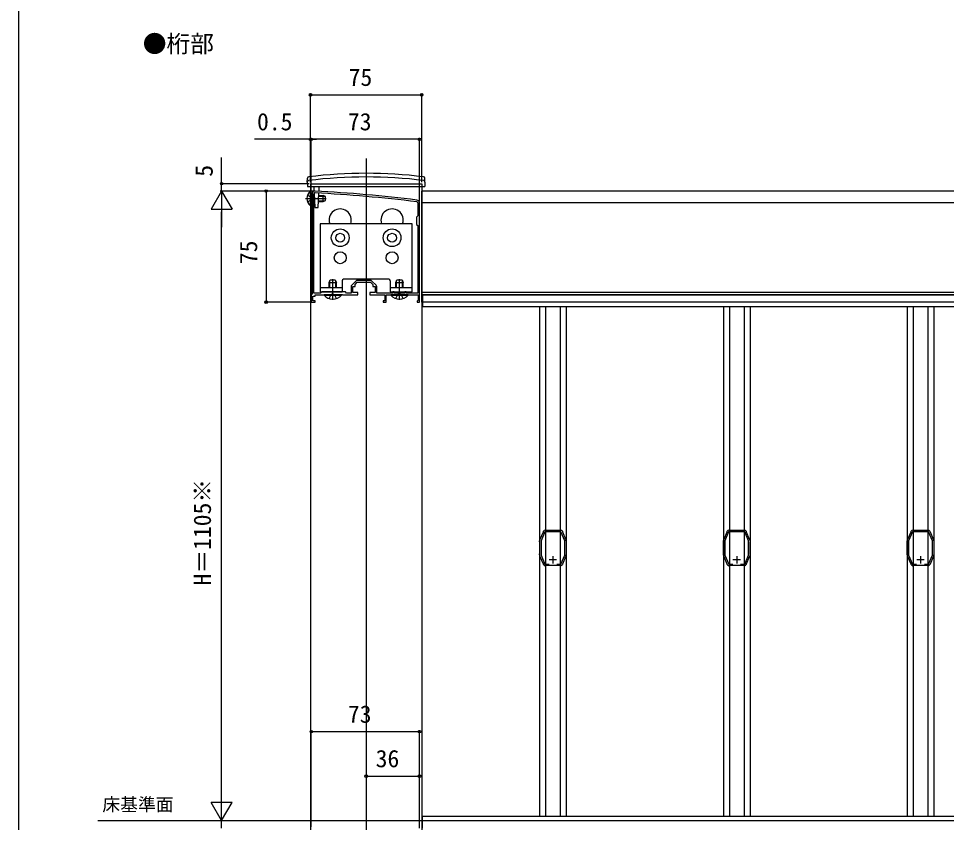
# Model space of a CAD drawing. Units: millimetres, scale not verified. Extents: x -700 to 700, y -1043 to 1037.
# Drawn here: x -700 to -74, y -552 to -10 of the extents above; entities that cross this region are included whole.
import ezdxf
from ezdxf.enums import TextEntityAlignment as Align

# ---------------------------------------------------------------- set-up
doc = ezdxf.new("R2010")
doc.units = ezdxf.units.MM
doc.header["$LTSCALE"] = 6
for name, color, linetype in [('0-1_USER1', 3, 'Continuous'), ('0-2_YKK_11', 7, 'Continuous'), ('0-3_YKK_11E', 7, 'Continuous'), ('0-4_YKK_12', 2, 'Continuous'), ('0-5_YKK_13', 4, 'Continuous'), ('0-6_YKK_D', 6, 'Continuous'), ('0-7_YKK_ZWAK', 7, 'Continuous')]:
    doc.layers.add(name, color=color, linetype=linetype)
doc.styles.add('ＭＳ ゴシック', font='')
doc.styles.get('ＭＳ ゴシック').set_extended_font_data('MS Gothic')

msp = doc.modelspace()

# ---------------------------------------------------------------- linework, layer by layer
at = {"layer": '0-2_YKK_11'}
for p, q in [((-500.8, -195), (-500.8, -128.2)), ((-472.436, -186.939), (-475.261, -189.764)), ((-462.624, -186.5), (-471.376, -186.5)), ((-458.739, -189.764), (-461.564, -186.939))]:
    msp.add_line(p, q, dxfattribs=at)
for points in [[(-502, -128.2), (-502, -195.7), (-502.5, -196.2), (-502.5, -201.2), (-500, -201.2), (-500, -200.2), (-501.5, -200.2), (-501.5, -197.2), (-500, -197.2), (-500, -196.2), (-493.458, -196.2), (-493.275, -196.08), (-492.725, -196.08), (-492.542, -196.2), (-488.458, -196.2), (-488.275, -196.08), (-487.725, -196.08), (-487.542, -196.2), (-482.458, -196.2), (-482.275, -196.08), (-481.725, -196.08), (-481.542, -196.2), (-471, -196.2), (-471, -194.7), (-474.5, -194.7), (-474.5, -190.7), (-473, -190.7), (-473, -189.2), (-471.5, -187.7), (-467.458, -187.7), (-467.275, -187.58), (-466.725, -187.58), (-466.542, -187.7), (-462.5, -187.7), (-461, -189.2), (-461, -190.7), (-459.5, -190.7), (-459.5, -194.7), (-463, -194.7), (-463, -196.2)], [(-463, -196.2), (-453, -196.2), (-453, -200.2), (-454, -200.2), (-454, -201.2), (-452, -201.2), (-452, -196.2), (-443.458, -196.2), (-443.275, -196.08), (-442.725, -196.08), (-442.542, -196.2), (-430.5, -196.2), (-430.5, -199.908), (-430.75, -200.204), (-431, -200.5), (-431, -201.2), (-429.5, -201.2), (-429.5, -134.2)], [(-430.7, -134.2), (-430.7, -142.9), (-431.5, -143.7), (-431.5, -148.7), (-430.7, -149.5), (-430.7, -195), (-438.6, -195), (-438.6, -194.2), (-439.5, -194.2), (-439.5, -195), (-446.5, -195), (-446.5, -194.2), (-447.4, -194.2), (-447.4, -195), (-458.3, -195), (-458.3, -190.824)], [(-475.7, -190.824), (-475.7, -195), (-478.7, -195), (-479.5, -194.2), (-495.5, -194.2), (-496.3, -195), (-500.8, -195)]]:
    msp.add_lwpolyline(points, dxfattribs=at)
for centre, radius, start, end in [((-500, -128.2), 2, 86.9684, 180.00001), ((-500, -128.2), 0.8, 86.96839, 180.00001), ((-552.781, -1124.799), 998.796, 83.01993, 86.96841), ((-552.781, -1124.799), 999.996, 83.01993, 86.96841), ((-431.5, -134.2), 0.8, 0.00001, 83.01993), ((-431.5, -134.2), 2, 0.00001, 83.01993), ((-471.376, -188), 1.5, 90.00002, 135.00001), ((-462.624, -188), 1.5, 44.99999, 89.99998), ((-474.2, -190.824), 1.5, 134.99999, 179.99998), ((-459.8, -190.824), 1.5, 0.00002, 45.00001)]:
    msp.add_arc(centre, radius, start, end, dxfattribs=at)
at = {"layer": '0-3_YKK_11E'}
for p, q in [((-337, -375.1), (-342, -375.1)), ((-339.5, -372.6), (-339.5, -377.6)), ((-213, -375.1), (-218, -375.1)), ((-215.5, -372.6), (-215.5, -377.6)), ((-89, -375.1), (-94, -375.1)), ((-91.5, -372.6), (-91.5, -377.6))]:
    msp.add_line(p, q, dxfattribs=at)
for points in [[(-348.383, -361.801), (-348.183, -361.324), (-348.085, -361.221), (-347.988, -361.119), (-345.909, -356.175), (-345.903, -356.038), (-345.888, -355.883)], [(-336.91, -378.1), (-334.098, -378.1), (-331.5, -371.918), (-331.5, -362.282), (-334.056, -356.2), (-344.944, -356.2), (-347.5, -362.281), (-347.5, -371.918), (-344.902, -378.1), (-342.09, -378.1)], [(-344.72, -355.108), (-344.572, -355.153), (-344.443, -355.2)], [(-344.443, -355.2), (-334.557, -355.2), (-334.429, -355.153), (-334.28, -355.108)], [(-333.113, -355.883), (-333.097, -356.038), (-333.091, -356.175), (-331.012, -361.119), (-330.915, -361.221), (-330.817, -361.324), (-330.617, -361.801)], [(-224.383, -361.801), (-224.183, -361.324), (-224.085, -361.221), (-223.988, -361.119), (-221.909, -356.175), (-221.903, -356.038), (-221.888, -355.883)], [(-212.91, -378.1), (-210.098, -378.1), (-207.5, -371.918), (-207.5, -362.282), (-210.056, -356.2), (-220.944, -356.2), (-223.5, -362.281), (-223.5, -371.918), (-220.902, -378.1), (-218.09, -378.1)], [(-220.72, -355.108), (-220.572, -355.153), (-220.443, -355.2)], [(-220.443, -355.2), (-210.557, -355.2), (-210.429, -355.153), (-210.28, -355.108)], [(-209.113, -355.883), (-209.097, -356.038), (-209.091, -356.175), (-207.012, -361.119), (-206.915, -361.221), (-206.817, -361.324), (-206.617, -361.801)], [(-100.383, -361.801), (-100.183, -361.324), (-100.085, -361.221), (-99.988, -361.119), (-97.909, -356.175), (-97.903, -356.038), (-97.888, -355.883)], [(-88.91, -378.1), (-86.098, -378.1), (-83.5, -371.918), (-83.5, -362.282), (-86.056, -356.2), (-96.944, -356.2), (-99.5, -362.281), (-99.5, -371.918), (-96.902, -378.1), (-94.09, -378.1)], [(-96.72, -355.108), (-96.572, -355.153), (-96.443, -355.2)], [(-96.443, -355.2), (-86.557, -355.2), (-86.429, -355.153), (-86.28, -355.108)], [(-85.113, -355.883), (-85.097, -356.038), (-85.091, -356.175), (-83.012, -361.119), (-82.915, -361.221), (-82.817, -361.324), (-82.617, -361.801)], [(-348.5, -371.818), (-348.5, -371.3), (-348.45, -371.168), (-348.4, -371.035), (-348.4, -363.165), (-348.45, -363.032), (-348.5, -362.9), (-348.5, -362.382)], [(-330.5, -362.382), (-330.5, -362.9), (-330.55, -363.032), (-330.6, -363.165), (-330.6, -371.035), (-330.55, -371.168), (-330.5, -371.3), (-330.5, -371.818)], [(-224.5, -371.818), (-224.5, -371.3), (-224.45, -371.168), (-224.4, -371.035), (-224.4, -363.165), (-224.45, -363.032), (-224.5, -362.9), (-224.5, -362.382)], [(-206.5, -362.382), (-206.5, -362.9), (-206.55, -363.032), (-206.6, -363.165), (-206.6, -371.035), (-206.55, -371.168), (-206.5, -371.3), (-206.5, -371.818)], [(-100.5, -371.818), (-100.5, -371.3), (-100.45, -371.168), (-100.4, -371.035), (-100.4, -363.165), (-100.45, -363.032), (-100.5, -362.9), (-100.5, -362.382)], [(-82.5, -362.382), (-82.5, -362.9), (-82.55, -363.032), (-82.6, -363.165), (-82.6, -371.035), (-82.55, -371.168), (-82.5, -371.3), (-82.5, -371.818)], [(-345.888, -378.317), (-345.903, -378.162), (-345.909, -378.025), (-347.988, -373.081), (-348.085, -372.979), (-348.183, -372.876), (-348.383, -372.399)], [(-330.617, -372.399), (-330.817, -372.876), (-330.915, -372.979), (-331.012, -373.081), (-333.091, -378.025), (-333.097, -378.162), (-333.112, -378.317)], [(-221.888, -378.317), (-221.903, -378.162), (-221.909, -378.025), (-223.988, -373.081), (-224.085, -372.979), (-224.183, -372.876), (-224.383, -372.399)], [(-206.617, -372.399), (-206.817, -372.876), (-206.915, -372.979), (-207.012, -373.081), (-209.091, -378.025), (-209.097, -378.162), (-209.112, -378.317)], [(-97.888, -378.317), (-97.903, -378.162), (-97.909, -378.025), (-99.988, -373.081), (-100.085, -372.979), (-100.183, -372.876), (-100.383, -372.399)], [(-82.617, -372.399), (-82.817, -372.876), (-82.915, -372.979), (-83.012, -373.081), (-85.091, -378.025), (-85.097, -378.162), (-85.112, -378.317)], [(-334.28, -379.093), (-334.429, -379.047), (-334.557, -379), (-344.443, -379), (-344.571, -379.047), (-344.72, -379.093)], [(-210.28, -379.093), (-210.429, -379.047), (-210.557, -379), (-220.443, -379), (-220.571, -379.047), (-220.72, -379.093)], [(-86.28, -379.093), (-86.429, -379.047), (-86.557, -379), (-96.443, -379), (-96.571, -379.047), (-96.72, -379.093)]]:
    msp.add_lwpolyline(points, dxfattribs=at)
for centre, start, end in [((-344.57, -356.6), 95.73925, 151.44438), ((-334.43, -356.6), 28.55565, 84.26079), ((-220.57, -356.6), 95.73925, 151.44438), ((-210.43, -356.6), 28.55565, 84.26079), ((-96.57, -356.6), 95.73925, 151.44438), ((-86.43, -356.6), 28.55565, 84.26079), ((-347, -362.382), 157.21255, 180.00006), ((-332, -362.382), 359.99998, 22.78771), ((-223, -362.382), 157.21255, 180.00006), ((-208, -362.382), 359.99998, 22.78771), ((-99, -362.382), 157.21255, 180.00006), ((-84, -362.382), 359.99998, 22.78771), ((-347, -371.818), 180, 202.78773), ((-332, -371.818), 337.21234, 0.00008), ((-223, -371.818), 180, 202.78773), ((-208, -371.818), 337.21234, 0.00008), ((-99, -371.818), 180, 202.78773), ((-84, -371.818), 337.21234, 0.00008), ((-344.57, -377.6), 208.55592, 264.26083), ((-334.43, -377.6), 275.73914, 331.44347), ((-220.57, -377.6), 208.55592, 264.26083), ((-210.43, -377.6), 275.73914, 331.44347), ((-96.57, -377.6), 208.55592, 264.26083), ((-86.43, -377.6), 275.73914, 331.44347)]:
    msp.add_arc(centre, 1.5, start, end, dxfattribs=at)
at = {"layer": '0-4_YKK_12'}
for p, q in [((-465.5, -104.2), (-465.5, -951.2)), ((-503, -121.2), (-503, -123.2)), ((-503, -121.2), (-428, -121.2)), ((-503, -123.2), (-503, -951.2)), ((-428, -121.2), (-428, -123.2)), ((-428, -123.2), (-428, -562.2)), ((-428, -201.203), (-428, -126.203)), ((497, -126.203), (-428, -126.203)), ((497, -134.203), (-428, -134.203)), ((497, -194.703), (-428, -194.703)), ((497, -196.203), (-428, -196.203)), ((-427.5, -196.2), (-17, -196.2)), ((497, -201.203), (-428, -201.203)), ((-427.5, -204.2), (-17, -204.2)), ((-348.5, -204.2), (-348.5, -548.2)), ((-344.443, -204.2), (-344.443, -548.2)), ((-334.557, -204.2), (-334.557, -548.2)), ((-330.5, -204.2), (-330.5, -548.2)), ((-224.5, -204.2), (-224.5, -548.2)), ((-220.443, -204.2), (-220.443, -548.2)), ((-210.557, -204.2), (-210.557, -548.2)), ((-206.5, -204.2), (-206.5, -548.2)), ((-100.5, -204.2), (-100.5, -548.2)), ((-96.443, -204.2), (-96.443, -548.2)), ((-86.557, -204.2), (-86.557, -548.2)), ((-82.5, -204.2), (-82.5, -548.2)), ((-427.5, -548.2), (19, -548.2)), ((-427.5, -556.2), (-427.5, -548.2)), ((-646.596, -551.2), (532, -551.2))]:
    msp.add_line(p, q, dxfattribs=at)
msp.add_lwpolyline([(-427.5, -196.2), (-427.5, -201.2), (-427.5, -204.2)], dxfattribs=at)
for centre in [(-483, -145.7), (-448, -145.7)]:
    msp.add_arc(centre, 7.5, 340.52879, 199.47121, dxfattribs=at)
at = {"layer": '0-5_YKK_13'}
for p, q in [((-505.2, -120.2), (-505.153, -117.533)), ((-425.8, -120.2), (-425.847, -117.533)), ((-505.2, -120.2), (-505.148, -123.2)), ((-505.148, -123.2), (-425.852, -123.2)), ((-500.895, -123.2), (-500.731, -126.338)), ((-497.27, -126.345), (-497.105, -123.2)), ((-425.8, -120.2), (-425.852, -123.2)), ((-506.5, -131.2), (-492.446, -131.2)), ((-505.109, -129.05), (-503.093, -130.055)), ((-503.227, -126.45), (-503, -126.45)), ((-503.227, -126.45), (-503.227, -135.95)), ((-503.093, -130.055), (-502.484, -131.2)), ((-503.093, -132.345), (-502.484, -131.2)), ((-503, -126.45), (-503, -135.95)), ((-502, -129.484), (-502.615, -129.339)), ((-502, -129.271), (-502.412, -129.345)), ((-500.8, -129.2), (-500.581, -129.2)), ((-500.8, -129.579), (-500.561, -129.579)), ((-500.657, -127.744), (-500.161, -137.2)), ((-497.839, -137.2), (-497.332, -127.544)), ((-497.439, -129.579), (-493.642, -129.579)), ((-497.419, -129.2), (-494.4, -129.2)), ((-494.4, -133.2), (-494.4, -129.2)), ((-493, -129.9), (-494.4, -129.2)), ((-493, -132.5), (-493, -129.9)), ((-505.109, -133.35), (-503.093, -132.345)), ((-503.227, -135.95), (-503, -135.95)), ((-502, -132.916), (-502.615, -133.061)), ((-502, -133.129), (-502.412, -133.055)), ((-500.8, -132.821), (-500.391, -132.821)), ((-500.8, -133.2), (-500.371, -133.2)), ((-500.161, -137.2), (-497.839, -137.2)), ((-497.629, -133.2), (-494.4, -133.2)), ((-497.609, -132.821), (-493.642, -132.821)), ((-494.4, -133.2), (-493, -132.5)), ((-490.5, -187.9), (-489.7, -186.2)), ((-490.067, -191.3), (-490.067, -186.98)), ((-489.7, -186.2), (-486.3, -186.2)), ((-488, -199.7), (-488, -185.7)), ((-486.3, -186.2), (-485.5, -187.9)), ((-485.933, -191.3), (-485.933, -186.98)), ((-481.75, -186.7), (-481.75, -194.2)), ((-450.25, -185.7), (-480.75, -185.7)), ((-445.5, -187.9), (-444.7, -186.2)), ((-445.067, -191.3), (-445.067, -186.98)), ((-444.7, -186.2), (-441.3, -186.2)), ((-443, -199.7), (-443, -185.7)), ((-441.3, -186.2), (-440.5, -187.9)), ((-440.933, -191.3), (-440.933, -186.98)), ((-496.5, -191.3), (-481.75, -191.3)), ((-490.5, -191.3), (-490.5, -187.9)), ((-490.5, -187.9), (-485.5, -187.9)), ((-485.5, -191.3), (-485.5, -187.9)), ((-449.25, -191.3), (-434.5, -191.3)), ((-445.5, -191.3), (-445.5, -187.9)), ((-445.5, -187.9), (-440.5, -187.9)), ((-440.5, -191.3), (-440.5, -187.9)), ((-482.1, -196.2), (-493.9, -196.2)), ((-493.9, -196.448), (-493.9, -196.2)), ((-493.9, -196.448), (-482.1, -196.448)), ((-490.5, -198.783), (-489.145, -196.065)), ((-488, -195.456), (-489.145, -196.065)), ((-488, -195.456), (-486.855, -196.065)), ((-485.5, -198.783), (-486.855, -196.065)), ((-482.1, -196.448), (-482.1, -196.2)), ((-437.1, -196.2), (-448.9, -196.2)), ((-448.9, -196.448), (-448.9, -196.2)), ((-448.9, -196.448), (-437.1, -196.448)), ((-445.5, -195), (-445.5, -194.2)), ((-445.5, -198.783), (-444.145, -196.065)), ((-445.067, -195), (-445.067, -194.2)), ((-443, -195.456), (-444.145, -196.065)), ((-443, -195.456), (-441.855, -196.065)), ((-440.5, -198.783), (-441.855, -196.065)), ((-440.933, -195), (-440.933, -194.2)), ((-440.5, -195), (-440.5, -194.2)), ((-437.1, -196.448), (-437.1, -196.2))]:
    msp.add_line(p, q, dxfattribs=at)
for points in [[(-434.5, -194.2), (-434.5, -148.2), (-496.5, -148.2), (-496.5, -194.2), (-481.75, -194.2)], [(-449.25, -186.7), (-449.25, -194.2), (-434.5, -194.2)]]:
    msp.add_lwpolyline(points, dxfattribs=at)
for centre, radius in [((-483, -157.7), 6), ((-483, -157.7), 3), ((-448, -157.7), 6), ((-448, -157.7), 3), ((-483, -171.2), 4), ((-448, -171.2), 4)]:
    msp.add_circle(centre, radius, dxfattribs=at)
for centre, radius, start, end in [((-504.154, -117.551), 1, 96.9597, 179), ((-465.5, -434.2), 317.528, 82.97773, 97.02227), ((-465.5, -434.2), 320, 83.0403, 96.9597), ((-426.846, -117.551), 1, 1, 83.0403), ((-504.197, -120.047), 1, 97.02227, 179), ((-426.803, -120.047), 1, 1, 82.97773), ((-499.4, -131.2), 6.1, 128.85935, 231.14065), ((-502.5, -128.852), 0.5, 180, 280.09096), ((-502.5, -133.548), 0.5, 79.90904, 180), ((-480.75, -186.7), 1, 90, 180), ((-450.25, -186.7), 1, 0, 90), ((-488, -191.5), 7.7, 219.98312, 320.01688), ((-443, -191.5), 7.7, 219.98312, 320.01688)]:
    msp.add_arc(centre, radius, start, end, dxfattribs=at)
at = {"layer": '0-6_YKK_D'}
for p, q in [((-503, -120.2), (-503, -60.2)), ((-503, -61.2), (-428, -61.2)), ((-428, -120.2), (-428, -60.2)), ((-503, -91.2), (-540.8, -91.2)), ((-503, -120.2), (-503, -90.2)), ((-502.5, -91.2), (-503, -91.2)), ((-502.5, -195.324), (-502.5, -90.2)), ((-502.5, -195.324), (-502.5, -90.2)), ((-429.5, -91.2), (-502.5, -91.2)), ((-502.5, -91.2), (-499.1, -91.2)), ((-429.5, -133.2), (-429.5, -90.2)), ((-504, -121.2), (-564, -121.2)), ((-563, -126.2), (-570, -138.324)), ((-501, -126.2), (-564, -126.2)), ((-501, -126.2), (-564, -126.2)), ((-563, -126.2), (-556, -138.324)), ((-563, -126.2), (-563, -150.449)), ((-501, -126.2), (-534, -126.2)), ((-533, -126.2), (-533, -201.2)), ((-570, -138.324), (-556, -138.324)), ((-563, -537.2), (-563, -140.2)), ((-503.2, -201.2), (-534, -201.2)), ((-502.5, -555.5), (-502.5, -490.2)), ((-429.5, -491.2), (-502.5, -491.2)), ((-429.5, -556.2), (-429.5, -490.2)), ((-465.5, -521.2), (-429.5, -521.2)), ((-429.5, -556.2), (-429.5, -520.2)), ((-563, -551.2), (-563, -526.951)), ((-563, -551.2), (-570, -539.076)), ((-556, -539.076), (-570, -539.076)), ((-563, -551.2), (-556, -539.076)), ((-563, -556.2), (-563, -551.2))]:
    msp.add_line(p, q, dxfattribs=at)
msp.add_lwpolyline([(-563, -126.2), (-563, -121.2), (-563, -103.527)], dxfattribs=at)
for centre in [(-503, -61.2), (-428, -61.2), (-503, -91.2), (-502.5, -91.2), (-502.5, -91.2), (-429.5, -91.2), (-563, -121.2), (-533, -126.2), (-533, -201.2), (-502.5, -491.2), (-429.5, -491.2), (-465.5, -521.2), (-429.5, -521.2)]:
    msp.add_circle(centre, 0.85, dxfattribs=at)
at = {"layer": '0-7_YKK_ZWAK'}
msp.add_line((-700, 996.8), (-700, -1043.2), dxfattribs=at)

# ---------------------------------------------------------------- texts
at = {"layer": '0-1_USER1', "style": 'ＭＳ ゴシック'}
for s, height, p in [('●桁部', 11.73, (-616.182, -36.109)), ('床基準面', 8.798, (-643.455, -547.382))]:
    msp.add_text(s, height=height, dxfattribs=at).set_placement(p, align=Align.BOTTOM_LEFT)
at = {"layer": '0-6_YKK_D', "style": 'ＭＳ ゴシック'}
for s, p in [('75', (-477.318, -58.7)), ('0.5', (-539.118, -88.7)), ('73', (-477.818, -88.7)), ('73', (-477.818, -488.7)), ('36', (-459.091, -518.7))]:
    msp.add_text(s, height=11.73, dxfattribs=at).set_placement(p, align=Align.BOTTOM_LEFT)
for s, p in [('5', (-565.5, -116.482)), ('75', (-535.5, -175.518)), ('H＝1105※', (-566.682, -392.427))]:
    msp.add_text(s, height=11.73, rotation=90, dxfattribs=at).set_placement(p, align=Align.BOTTOM_LEFT)

doc.saveas('drawing.dxf')
